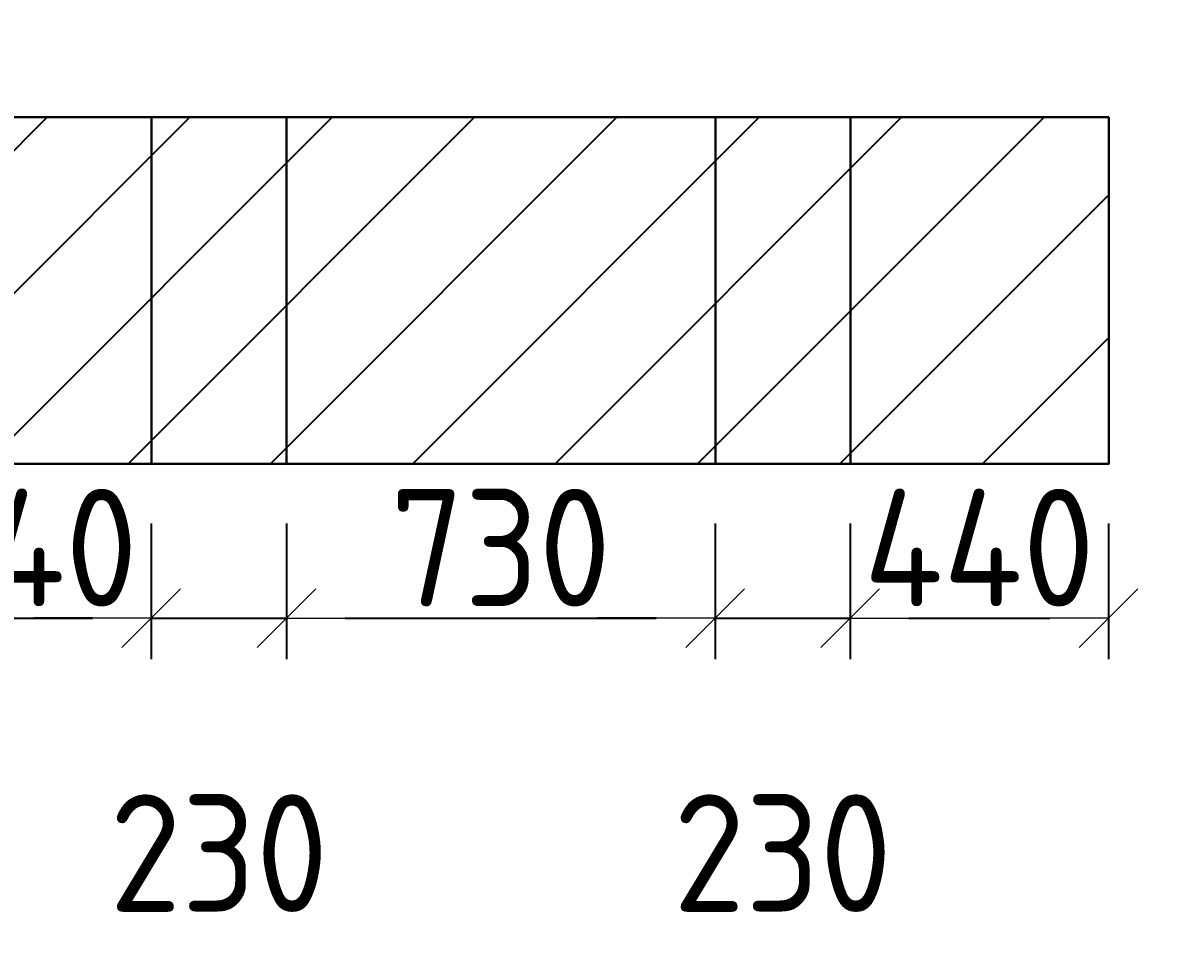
# Model space of a CAD drawing. Header units: millimetres. Extents: x 209 to 1046824, y -248937 to 510758.
# Drawn here: x 359208 to 361145, y 173591 to 175136 of the extents above; entities that cross this region are included whole.
import ezdxf

# ---------------------------------------------------------------- set-up
doc = ezdxf.new("R2010")
doc.units = ezdxf.units.MM
doc.layers.add('$AUDIT_BAD_LAYER1', color=7, linetype='Continuous')
doc.layers.add('Основные линии', color=7, linetype='Continuous', lineweight=30)
doc.layers.add('Размеры', color=7, linetype='Continuous', lineweight=15)
doc.styles.add('СПДС', font='isocpeur.ttf', dxfattribs={"width": 0.9})
doc.dimstyles.new('Размера А3', dxfattribs={"dimtxt": 200, "dimasz": 100, "dimexe": 70, "dimexo": 100, "dimgap": 20, "dimtad": 1, "dimdec": 0, "dimrnd": 10, "dimzin": 0, "dimdsep": 46, "dimtxsty": 'СПДС', "dimblk": 'ARROWHEAD_6', "dimcen": 1, "dimclrd": 256, "dimclre": 256, "dimclrt": 256, "dimazin": 0, "dimtfac": 1, "dimtdec": 0, "dimtmove": 2, "dimatfit": 3, "dimfxl": 1, "dimtolj": 1, "dimtzin": 0, "dimarcsym": 0})

# ---------------------------------------------------------------- blocks, each defined once
blk = doc.blocks.new('ARROWHEAD_6')
at = {"color": 0, "linetype": 'Continuous'}
for p, q in [((-0.5, -0.5), (0.5, 0.5)), ((0, 0), (-1, 0))]:
    blk.add_line(p, q, dxfattribs=at)
blk = doc.blocks.new('*D1711')
at = {"layer": 'Defpoints', "color": 0, "lineweight": 30, "transparency": 16777216}
for p in [(358987.1, 174383.8), (359427.1, 174383.8), (359427.1, 174122.6)]:
    blk.add_point(p, dxfattribs=at)
at = {"layer": 'Размеры', "lineweight": -2, "transparency": 16777216}
for p, q in [((358987.1, 174283.8), (358987.1, 174052.6)), ((359427.1, 174283.8), (359427.1, 174052.6)), ((359087.1, 174122.6), (359327.1, 174122.6))]:
    blk.add_line(p, q, dxfattribs=at)
at = {"layer": 'Размеры', "lineweight": -2, "transparency": 16777216, "xscale": 100, "yscale": 100, "zscale": 100, "rotation": 180}
blk.add_blockref('ARROWHEAD_6', (358987.1, 174122.6), dxfattribs=at)
at = {"layer": 'Размеры', "lineweight": -2, "transparency": 16777216, "xscale": 100, "yscale": 100, "zscale": 100}
blk.add_blockref('ARROWHEAD_6', (359427.1, 174122.6), dxfattribs=at)
at = {"layer": 'Размеры', "transparency": 16777216, "insert": (359207.1, 174242.6), "char_height": 200, "attachment_point": 5, "style": 'СПДС'}
blk.add_mtext('\\A1;440', dxfattribs=at)
blk = doc.blocks.new('*D1712')
at = {"layer": 'Defpoints', "color": 0, "lineweight": 30, "transparency": 16777216}
for p in [(359427.1, 174383.8), (359657.1, 174383.8), (359657.1, 174122.6)]:
    blk.add_point(p, dxfattribs=at)
at = {"layer": 'Размеры', "lineweight": -2, "transparency": 16777216}
for p, q in [((359427.1, 174283.8), (359427.1, 174052.6)), ((359657.1, 174283.8), (359657.1, 174052.6)), ((359327.1, 174122.6), (359227.1, 174122.6)), ((359427.1, 174122.6), (359657.1, 174122.6)), ((359757.1, 174122.6), (359857.1, 174122.6))]:
    blk.add_line(p, q, dxfattribs=at)
at = {"layer": 'Размеры', "lineweight": -2, "transparency": 16777216, "xscale": 100, "yscale": 100, "zscale": 100}
blk.add_blockref('ARROWHEAD_6', (359427.1, 174122.6), dxfattribs=at)
at = {"layer": 'Размеры', "lineweight": -2, "transparency": 16777216, "xscale": 100, "yscale": 100, "zscale": 100, "rotation": 180}
blk.add_blockref('ARROWHEAD_6', (359657.1, 174122.6), dxfattribs=at)
at = {"layer": 'Размеры', "transparency": 16777216, "insert": (359542.1, 173722.6), "char_height": 200, "attachment_point": 5, "style": 'СПДС'}
blk.add_mtext('\\A1;230', dxfattribs=at)
blk = doc.blocks.new('*D1713')
at = {"layer": 'Defpoints', "color": 0, "lineweight": 30, "transparency": 16777216}
for p in [(359657.1, 174383.8), (360387.1, 174383.8), (360387.1, 174122.6)]:
    blk.add_point(p, dxfattribs=at)
at = {"layer": 'Размеры', "lineweight": -2, "transparency": 16777216}
for p, q in [((359657.1, 174283.8), (359657.1, 174052.6)), ((360387.1, 174283.8), (360387.1, 174052.6)), ((359757.1, 174122.6), (360287.1, 174122.6))]:
    blk.add_line(p, q, dxfattribs=at)
at = {"layer": 'Размеры', "lineweight": -2, "transparency": 16777216, "xscale": 100, "yscale": 100, "zscale": 100, "rotation": 180}
blk.add_blockref('ARROWHEAD_6', (359657.1, 174122.6), dxfattribs=at)
at = {"layer": 'Размеры', "lineweight": -2, "transparency": 16777216, "xscale": 100, "yscale": 100, "zscale": 100}
blk.add_blockref('ARROWHEAD_6', (360387.1, 174122.6), dxfattribs=at)
at = {"layer": 'Размеры', "transparency": 16777216, "insert": (360022.1, 174242.6), "char_height": 200, "attachment_point": 5, "style": 'СПДС'}
blk.add_mtext('\\A1;730', dxfattribs=at)
blk = doc.blocks.new('*D1714')
at = {"layer": 'Defpoints', "color": 0, "lineweight": 30, "transparency": 16777216}
for p in [(360387.1, 174383.8), (360617.1, 174383.8), (360617.1, 174122.6)]:
    blk.add_point(p, dxfattribs=at)
at = {"layer": 'Размеры', "lineweight": -2, "transparency": 16777216}
for p, q in [((360387.1, 174283.8), (360387.1, 174052.6)), ((360617.1, 174283.8), (360617.1, 174052.6)), ((360287.1, 174122.6), (360187.1, 174122.6)), ((360387.1, 174122.6), (360617.1, 174122.6)), ((360717.1, 174122.6), (360817.1, 174122.6))]:
    blk.add_line(p, q, dxfattribs=at)
at = {"layer": 'Размеры', "lineweight": -2, "transparency": 16777216, "xscale": 100, "yscale": 100, "zscale": 100}
blk.add_blockref('ARROWHEAD_6', (360387.1, 174122.6), dxfattribs=at)
at = {"layer": 'Размеры', "lineweight": -2, "transparency": 16777216, "xscale": 100, "yscale": 100, "zscale": 100, "rotation": 180}
blk.add_blockref('ARROWHEAD_6', (360617.1, 174122.6), dxfattribs=at)
at = {"layer": 'Размеры', "transparency": 16777216, "insert": (360502.1, 173722.6), "char_height": 200, "attachment_point": 5, "style": 'СПДС'}
blk.add_mtext('\\A1;230', dxfattribs=at)
blk = doc.blocks.new('*D1715')
at = {"layer": 'Defpoints', "color": 0, "lineweight": 30, "transparency": 16777216}
for p in [(360617.1, 174383.8), (361057.1, 174383.8), (361057.1, 174122.6)]:
    blk.add_point(p, dxfattribs=at)
at = {"layer": 'Размеры', "lineweight": -2, "transparency": 16777216}
for p, q in [((360617.1, 174283.8), (360617.1, 174052.6)), ((361057.1, 174283.8), (361057.1, 174052.6)), ((360717.1, 174122.6), (360957.1, 174122.6))]:
    blk.add_line(p, q, dxfattribs=at)
at = {"layer": 'Размеры', "lineweight": -2, "transparency": 16777216, "xscale": 100, "yscale": 100, "zscale": 100, "rotation": 180}
blk.add_blockref('ARROWHEAD_6', (360617.1, 174122.6), dxfattribs=at)
at = {"layer": 'Размеры', "lineweight": -2, "transparency": 16777216, "xscale": 100, "yscale": 100, "zscale": 100}
blk.add_blockref('ARROWHEAD_6', (361057.1, 174122.6), dxfattribs=at)
at = {"layer": 'Размеры', "transparency": 16777216, "insert": (360837.1, 174242.6), "char_height": 200, "attachment_point": 5, "style": 'СПДС'}
blk.add_mtext('\\A1;440', dxfattribs=at)

msp = doc.modelspace()

# ---------------------------------------------------------------- hatches: boundary and pattern name
at = {"layer": '$AUDIT_BAD_LAYER1', "true_color": 0x93278f, "transparency": 33554559}
h = msp.add_hatch(dxfattribs=at)
h.set_pattern_fill('ANSI31', color=217, scale=54)
h.paths.add_polyline_path([(392759.3, 184094.5), (389259.3, 184094.5), (389259.3, 178394.5), (392759.3, 178394.5)])
h.paths.add_polyline_path([(398019.3, 179454.5), (393819.3, 179454.5), (393819.3, 178394.5), (397249.3, 178394.5), (397249.3, 178664.5), (398019.3, 178664.5)])
h.paths.add_polyline_path([(398019.3, 181154.5), (393819.3, 181154.5), (393819.3, 179454.5), (398019.3, 179454.5)])
h.paths.add_polyline_path([(398019.3, 182214.5), (393819.3, 182214.5), (393819.3, 181154.5), (398019.3, 181154.5)])
h.paths.add_polyline_path([(398019.3, 185974.5), (393819.3, 185974.5), (393819.3, 184914.5), (397249.3, 184914.5), (397249.3, 185184.5), (398019.3, 185184.5)])
h.paths.add_polyline_path([(398019.3, 187074.5), (393819.3, 187074.5), (393819.3, 185974.5), (398019.3, 185974.5)])
h.paths.add_polyline_path([(359427.6, 174975.2), (358987.6, 174975.2), (358987.6, 174385.2), (359427.6, 174385.2)])
h.paths.add_polyline_path([(359657.6, 174975.2), (359427.6, 174975.2), (359427.6, 174385.2), (359657.6, 174385.2)])
h.paths.add_polyline_path([(360387.6, 174975.2), (359657.6, 174975.2), (359657.6, 174385.2), (360387.6, 174385.2)])
h.paths.add_polyline_path([(360617.6, 174975.2), (360387.6, 174975.2), (360387.6, 174385.2), (360617.6, 174385.2)])
h.paths.add_polyline_path([(361057.6, 174975.2), (360617.6, 174975.2), (360617.6, 174385.2), (361057.6, 174385.2)])
h.paths.add_polyline_path([(360547.6, 175403), (360547.6, 175843), (360425, 175843), (360425, 175643), (360205, 175643), (360205, 175403), (359655, 175403), (359655, 175843), (359495, 175843), (359495, 175403), (359657.6, 175240.4), (360385, 175240.4)])
h.paths.add_polyline_path([(360729.3, 183494.5), (360729.3, 183744.5), (360494.3, 183744.5), (360494.3, 176754.7), (360729.3, 176754.7)])
h.paths.add_polyline_path([(367369.3, 183744.5), (367134.3, 183744.5), (367134.3, 176754.7), (367369.3, 176754.7)])
h.paths.add_polyline_path([(367187.6, 175843), (367065, 175843), (367065, 175643), (366845, 175643), (366845, 175403), (366295, 175403), (366295, 175843), (366135, 175843), (366135, 175403), (366297.6, 175240.4), (367025, 175240.4), (367187.6, 175403)])
h.paths.add_polyline_path([(367697.6, 174975.2), (367257.6, 174975.2), (367257.6, 174385.2), (367697.6, 174385.2)])
h.paths.add_polyline_path([(367257.6, 174975.2), (367027.6, 174975.2), (367027.6, 174385.2), (367257.6, 174385.2)])
h.paths.add_polyline_path([(367027.6, 174975.2), (366297.6, 174975.2), (366297.6, 174385.2), (367027.6, 174385.2)])
h.paths.add_polyline_path([(366297.6, 174975.2), (366067.6, 174975.2), (366067.6, 174385.2), (366297.6, 174385.2)])
h.paths.add_polyline_path([(366067.6, 174975.2), (365627.6, 174975.2), (365627.6, 174385.2), (366067.6, 174385.2)])
h.paths.add_polyline_path([(377049.3, 183594.5), (376509.3, 183594.5), (376509.3, 180094.5), (376849.3, 180094.5), (376849.3, 179394.5), (376509.3, 179394.5), (376509.3, 176794.5), (376849.3, 176794.5), (376849.3, 176094.5), (377049.3, 176094.5)])
h.paths.add_polyline_path([(377249.3, 183744.5), (377249.3, 184094.5), (377049.3, 184094.5), (377049.3, 176094.5), (377249.3, 176094.5)])
h.paths.add_polyline_path([(381229.3, 183594.5), (380689.3, 183594.5), (380689.3, 180094.5), (381029.3, 180094.5), (381029.3, 179394.5), (380689.3, 179394.5), (380689.3, 176794.5), (380989.3, 176794.5), (380989.3, 176094.5), (381229.3, 176094.5)])
h.paths.add_polyline_path([(381409.3, 184094.5), (381229.3, 184094.5), (381229.3, 176094.5), (381409.3, 176094.5)])
h.paths.add_polyline_path([(382669.3, 184094.5), (382489.3, 184094.5), (382489.3, 176094.5), (382669.3, 176094.5)])
h.paths.add_polyline_path([(383209.3, 179394.5), (382869.3, 179394.5), (382869.3, 180094.5), (383209.3, 180094.5), (383209.3, 183494.5), (383209.3, 183594.5), (382669.3, 183594.5), (382669.3, 176094.5), (382909.3, 176094.5), (382909.3, 176794.5), (383209.3, 176794.5)])

# ---------------------------------------------------------------- linework, layer by layer
at = {"layer": 'Основные линии'}
for points in [[(358987.6, 174975.2), (361057.6, 174975.2)], [(359427.6, 174975.2), (359427.6, 174385.2), (358987.6, 174385.2), (358987.6, 174975.2)], [(359427.6, 174975.2), (359427.6, 174385.2), (359657.6, 174385.2), (359657.6, 174975.2)], [(360387.6, 174975.2), (360387.6, 174385.2), (359657.6, 174385.2), (359657.6, 174975.2)], [(360617.6, 174975.2), (360617.6, 174385.2), (360387.6, 174385.2), (360387.6, 174975.2)], [(360617.6, 174975.2), (360617.6, 174385.2), (361057.6, 174385.2), (361057.6, 174975.2)]]:
    msp.add_lwpolyline(points, dxfattribs=at)

# ---------------------------------------------------------------- dimensions: what is measured, and where the dimension line sits
at = {"layer": 'Размеры'}
for base, p1, p2, picture, middle in [((359427.1, 174122.6), (358987.1, 174383.8), (359427.1, 174383.8), '*D1711', (359207.1, 174242.6)), ((359657.1, 174122.6), (359427.1, 174383.8), (359657.1, 174383.8), '*D1712', (359542.1, 173722.6)), ((360387.1, 174122.6), (359657.1, 174383.8), (360387.1, 174383.8), '*D1713', (360022.1, 174242.6)), ((360617.1, 174122.6), (360387.1, 174383.8), (360617.1, 174383.8), '*D1714', (360502.1, 173722.6)), ((361057.1, 174122.6), (360617.1, 174383.8), (361057.1, 174383.8), '*D1715', (360837.1, 174242.6))]:
    dim = msp.add_linear_dim(base=base, p1=p1, p2=p2, dimstyle='Размера А3', dxfattribs=at)
    dim.commit()
    dim.dimension.update_dxf_attribs({"geometry": picture, "text_midpoint": middle})

doc.saveas('drawing.dxf')
